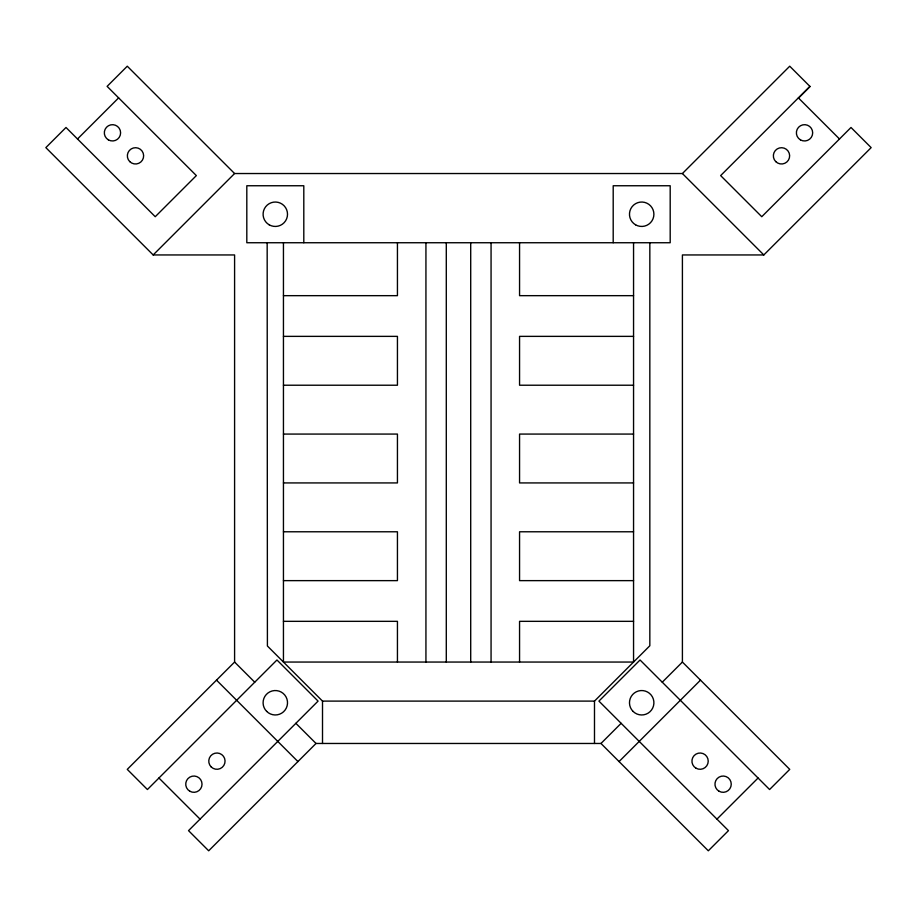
<?xml version="1.0" encoding="UTF-8"?>
<svg xmlns="http://www.w3.org/2000/svg" width="917" height="917" viewBox="0 0 917 917"><rect width="100%" height="100%" fill="white"/><g stroke="black" fill="none" stroke-linecap="round" stroke-linejoin="round"><path stroke-width="1.38" d="M77.509 138.983L118.637 97.867M234.592 173.531L127.268 66.207L107.117 86.358L196.353 175.594L155.237 216.71L66.001 127.474L45.85 147.626L153.173 254.949L234.592 173.531L682.408 173.531L789.732 66.207L810.089 86.565L798.569 98.073M809.883 86.358L720.647 175.594L761.763 216.71L850.999 127.474L871.15 147.626L763.827 254.949L682.408 254.949L682.408 662.051L789.732 769.374L769.581 789.526L640.043 659.988L598.927 701.104L728.465 830.642L708.314 850.793L600.979 743.469L316.021 743.469L208.686 850.793L188.535 830.642L318.073 701.104L276.957 659.988L147.419 789.526L127.268 769.374L234.592 662.051L234.592 254.949L153.173 254.949M267.168 242.741L267.409 646.004L322.509 701.104L594.491 701.104L649.832 645.763L649.832 242.741M600.979 743.469L621.13 723.318M662.257 682.202L682.408 662.051M619.078 761.557L700.496 680.139M716.945 819.133L758.061 778.017M283.445 295.664L397.439 295.664L397.439 242.741M633.555 295.664L519.561 295.664L519.561 242.741M283.445 336.367L397.439 336.367L397.439 385.22L283.445 385.22M633.555 336.367L519.561 336.367L519.561 385.22L633.555 385.22M283.445 434.073L397.439 434.073L397.439 482.927L283.445 482.927M633.555 434.073L519.561 434.073L519.561 482.927L633.555 482.927M283.445 531.78L397.439 531.78L397.439 580.633L283.445 580.633M633.555 531.78L519.561 531.78L519.561 580.633L633.555 580.633M283.445 621.336L397.439 621.336L397.439 662.051M633.555 621.336L519.561 621.336L519.561 662.051M798.363 97.867L839.491 138.983M682.408 173.531L763.827 254.949M234.592 662.051L254.743 682.202M295.87 723.318L316.021 743.469M216.504 680.139L297.922 761.557M158.939 778.017L200.055 819.133M633.555 242.741L633.555 662.051L283.445 662.051L283.445 242.741M613.198 242.741L613.198 185.75L670.189 185.75L670.189 242.741L246.811 242.741L246.811 185.75L303.802 185.75L303.802 242.741M594.491 701.104L594.491 743.469M491.065 242.741L491.065 662.051M470.708 242.741L470.708 662.051M446.292 242.741L446.292 662.051M425.935 242.741L425.935 662.051M322.509 701.104L322.509 743.469M269.197 224.814A12.208 12.208 0 0 0 287.514 214.246A12.208 12.208 0 0 0 269.197 203.666A12.208 12.208 0 0 0 269.197 224.814M635.584 224.814A12.208 12.208 0 0 0 653.901 214.246A12.208 12.208 0 0 0 635.584 203.666A12.208 12.208 0 0 0 635.584 224.814M633.062 711.397A12.208 12.208 0 0 0 653.489 705.918A12.208 12.208 0 0 0 638.53 690.959A12.208 12.208 0 0 0 633.062 711.397M266.675 711.397A12.208 12.208 0 0 0 287.101 705.918A12.208 12.208 0 0 0 272.143 690.959A12.208 12.208 0 0 0 266.675 711.397M189.819 791.233A8.138 8.138 0 0 0 202.027 784.173A8.138 8.138 0 0 0 189.819 777.123A8.138 8.138 0 0 0 189.819 791.233M211.162 766.91A8.138 8.138 0 0 0 224.78 763.253A8.138 8.138 0 0 0 214.807 753.281A8.138 8.138 0 0 0 211.162 766.91M719.043 791.233A8.138 8.138 0 0 0 731.25 784.173A8.138 8.138 0 0 0 719.043 777.123A8.138 8.138 0 0 0 719.043 791.233M696.014 768.205A8.138 8.138 0 0 0 708.222 761.144A8.138 8.138 0 0 0 696.014 754.095A8.138 8.138 0 0 0 696.014 768.205M800.461 139.877A8.138 8.138 0 0 0 812.68 132.827A8.138 8.138 0 0 0 800.461 125.767A8.138 8.138 0 0 0 800.461 139.877M775.748 161.61A8.138 8.138 0 0 0 789.365 157.953A8.138 8.138 0 0 0 779.393 147.981A8.138 8.138 0 0 0 775.748 161.61M108.401 139.877A8.138 8.138 0 0 0 120.608 132.827A8.138 8.138 0 0 0 108.401 125.767A8.138 8.138 0 0 0 108.401 139.877M129.744 161.61A8.138 8.138 0 0 0 143.361 157.953A8.138 8.138 0 0 0 133.389 147.981A8.138 8.138 0 0 0 129.744 161.61"/></g></svg>
